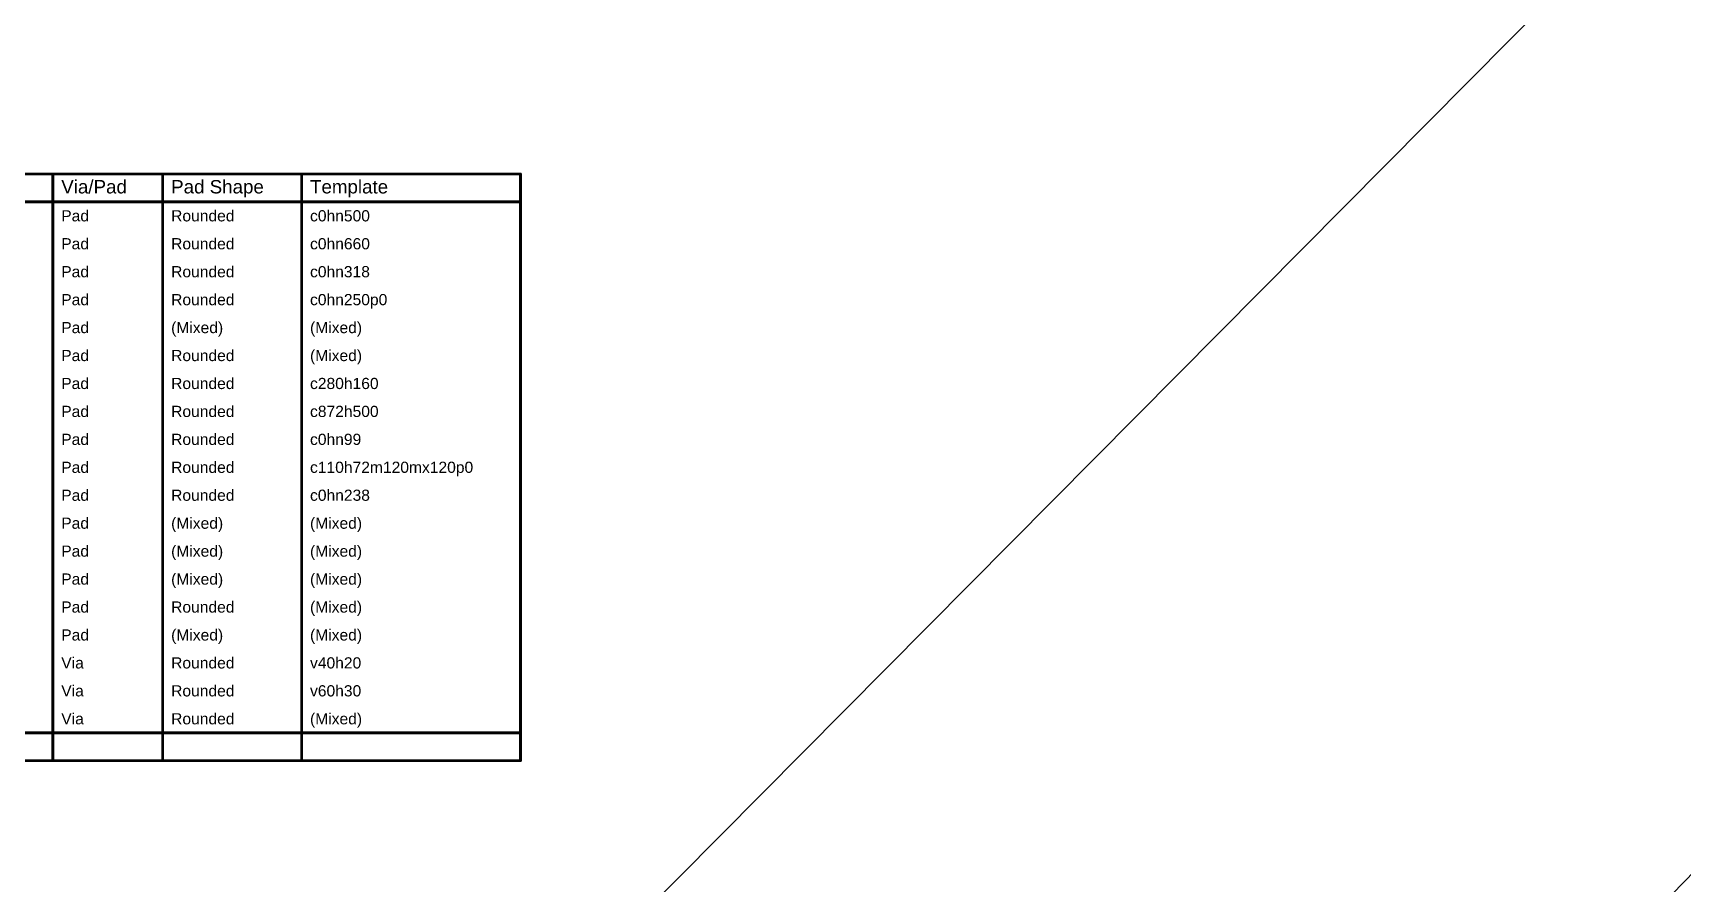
# Model space of a CAD drawing. Header units: inches. Extents: x 0 to 5379, y 0 to 5429.
# Drawn here: x 128.1 to 353.1, y 223.1 to 339.1 of the extents above; entities that cross this region are included whole.
import ezdxf

# ---------------------------------------------------------------- set-up
doc = ezdxf.new("R2010")
doc.units = ezdxf.units.IN
for name, color, linetype in [('Bottom Solder', 6, 'Continuous'), ('Drill Drawing', 1, 'Continuous'), ('Top Solder', 216, 'Continuous')]:
    doc.layers.add(name, color=color, linetype=linetype)
doc.styles.add('Arial', font='', dxfattribs={"height": 0.2})
doc.styles.get('Arial').set_extended_font_data('Arial')

msp = doc.modelspace()

# ---------------------------------------------------------------- linework, layer by layer
at = {"layer": 'Bottom Solder'}
for p in [(6.24, 12.32), (350.03, 220.04)]:
    msp.add_line(p, (5379.21, 5429.21), dxfattribs=at)
at = {"layer": 'Drill Drawing'}
for points in [[(1.32, 319.93, 0.381, 0.381, 0), (194.62, 319.93, 0.381, 0.381, 0)], [(130.85, 239.92, 0.381, 0.381, 0), (130.85, 319.93, 0.381, 0.381, 0)], [(145.84, 239.92, 0.381, 0.381, 0), (145.84, 319.93, 0.381, 0.381, 0)], [(164.78, 239.92, 0.381, 0.381, 0), (164.78, 319.93, 0.381, 0.381, 0)], [(194.62, 239.92, 0.381, 0.381, 0), (194.62, 319.93, 0.381, 0.381, 0)], [(1.32, 316.12, 0.381, 0.381, 0), (194.62, 316.12, 0.381, 0.381, 0)], [(1.32, 243.73, 0.381, 0.381, 0), (194.62, 243.73, 0.381, 0.381, 0)], [(1.32, 239.92, 0.381, 0.381, 0), (194.62, 239.92, 0.381, 0.381, 0)]]:
    msp.add_lwpolyline(points, format="xyseb", dxfattribs=at)
for points in [[(130.76, 319.93, 0.191, 0.191, 1), (130.95, 319.93, 0.191, 0.191, 1)], [(145.74, 319.93, 0.191, 0.191, 1), (145.93, 319.93, 0.191, 0.191, 1)], [(164.68, 319.93, 0.191, 0.191, 1), (164.87, 319.93, 0.191, 0.191, 1)], [(194.52, 319.93, 0.191, 0.191, 1), (194.71, 319.93, 0.191, 0.191, 1)], [(194.52, 319.93, 0.191, 0.191, 1), (194.71, 319.93, 0.191, 0.191, 1)], [(194.52, 316.12, 0.191, 0.191, 1), (194.71, 316.12, 0.191, 0.191, 1)], [(194.52, 243.73, 0.191, 0.191, 1), (194.71, 243.73, 0.191, 0.191, 1)], [(130.76, 239.92, 0.191, 0.191, 1), (130.95, 239.92, 0.191, 0.191, 1)], [(145.74, 239.92, 0.191, 0.191, 1), (145.93, 239.92, 0.191, 0.191, 1)], [(164.68, 239.92, 0.191, 0.191, 1), (164.87, 239.92, 0.191, 0.191, 1)], [(194.52, 239.92, 0.191, 0.191, 1), (194.71, 239.92, 0.191, 0.191, 1)], [(194.52, 239.92, 0.191, 0.191, 1), (194.71, 239.92, 0.191, 0.191, 1)]]:
    msp.add_lwpolyline(points, format="xyseb", close=True, dxfattribs=at)
at = {"layer": 'Top Solder'}
for p in [(6.24, 12.32), (350.03, 220.04)]:
    msp.add_line(p, (5379.21, 5429.21), dxfattribs=at)

# ---------------------------------------------------------------- texts
at = {"layer": 'Drill Drawing', "style": 'Arial'}
for s, height, p in [('Via/Pad', 1.829, (132, 317.27)), ('Pad Shape', 1.829, (146.98, 317.27)), ('Template', 1.829, (165.92, 317.27)), ('Pad', 1.524, (132, 313.46)), ('Rounded', 1.524, (146.98, 313.46)), ('c0hn500', 1.524, (165.92, 313.46)), ('Pad', 1.524, (132, 309.65)), ('Rounded', 1.524, (146.98, 309.65)), ('c0hn660', 1.524, (165.92, 309.65)), ('Pad', 1.524, (132, 305.84)), ('Rounded', 1.524, (146.98, 305.84)), ('c0hn318', 1.524, (165.92, 305.84)), ('Pad', 1.524, (132, 302.03)), ('Rounded', 1.524, (146.98, 302.03)), ('c0hn250p0', 1.524, (165.92, 302.03)), ('Pad', 1.524, (132, 298.22)), ('(Mixed)', 1.524, (146.98, 298.22)), ('(Mixed)', 1.524, (165.92, 298.22)), ('Pad', 1.524, (132, 294.41)), ('Rounded', 1.524, (146.98, 294.41)), ('(Mixed)', 1.524, (165.92, 294.41)), ('Pad', 1.524, (132, 290.6)), ('Rounded', 1.524, (146.98, 290.6)), ('c280h160', 1.524, (165.92, 290.6)), ('Pad', 1.524, (132, 286.79)), ('Rounded', 1.524, (146.98, 286.79)), ('c872h500', 1.524, (165.92, 286.79)), ('Pad', 1.524, (132, 282.98)), ('Rounded', 1.524, (146.98, 282.98)), ('c0hn99', 1.524, (165.92, 282.98)), ('Pad', 1.524, (132, 279.17)), ('Rounded', 1.524, (146.98, 279.17)), ('c110h72m120mx120p0', 1.524, (165.92, 279.17)), ('Pad', 1.524, (132, 275.36)), ('Rounded', 1.524, (146.98, 275.36)), ('c0hn238', 1.524, (165.92, 275.36)), ('Pad', 1.524, (132, 271.55)), ('(Mixed)', 1.524, (146.98, 271.55)), ('(Mixed)', 1.524, (165.92, 271.55)), ('Pad', 1.524, (132, 267.74)), ('(Mixed)', 1.524, (146.98, 267.74)), ('(Mixed)', 1.524, (165.92, 267.74)), ('Pad', 1.524, (132, 263.93)), ('(Mixed)', 1.524, (146.98, 263.93)), ('(Mixed)', 1.524, (165.92, 263.93)), ('Pad', 1.524, (132, 260.12)), ('Rounded', 1.524, (146.98, 260.12)), ('(Mixed)', 1.524, (165.92, 260.12)), ('Pad', 1.524, (132, 256.31)), ('(Mixed)', 1.524, (146.98, 256.31)), ('(Mixed)', 1.524, (165.92, 256.31)), ('Via', 1.524, (132, 252.5)), ('Rounded', 1.524, (146.98, 252.5)), ('v40h20', 1.524, (165.92, 252.5)), ('Via', 1.524, (132, 248.69)), ('Rounded', 1.524, (146.98, 248.69)), ('v60h30', 1.524, (165.92, 248.69)), ('Via', 1.524, (132, 244.88)), ('Rounded', 1.524, (146.98, 244.88)), ('(Mixed)', 1.524, (165.92, 244.88))]:
    msp.add_text(s, height=height, dxfattribs=at).set_placement(p)

doc.saveas('drawing.dxf')
